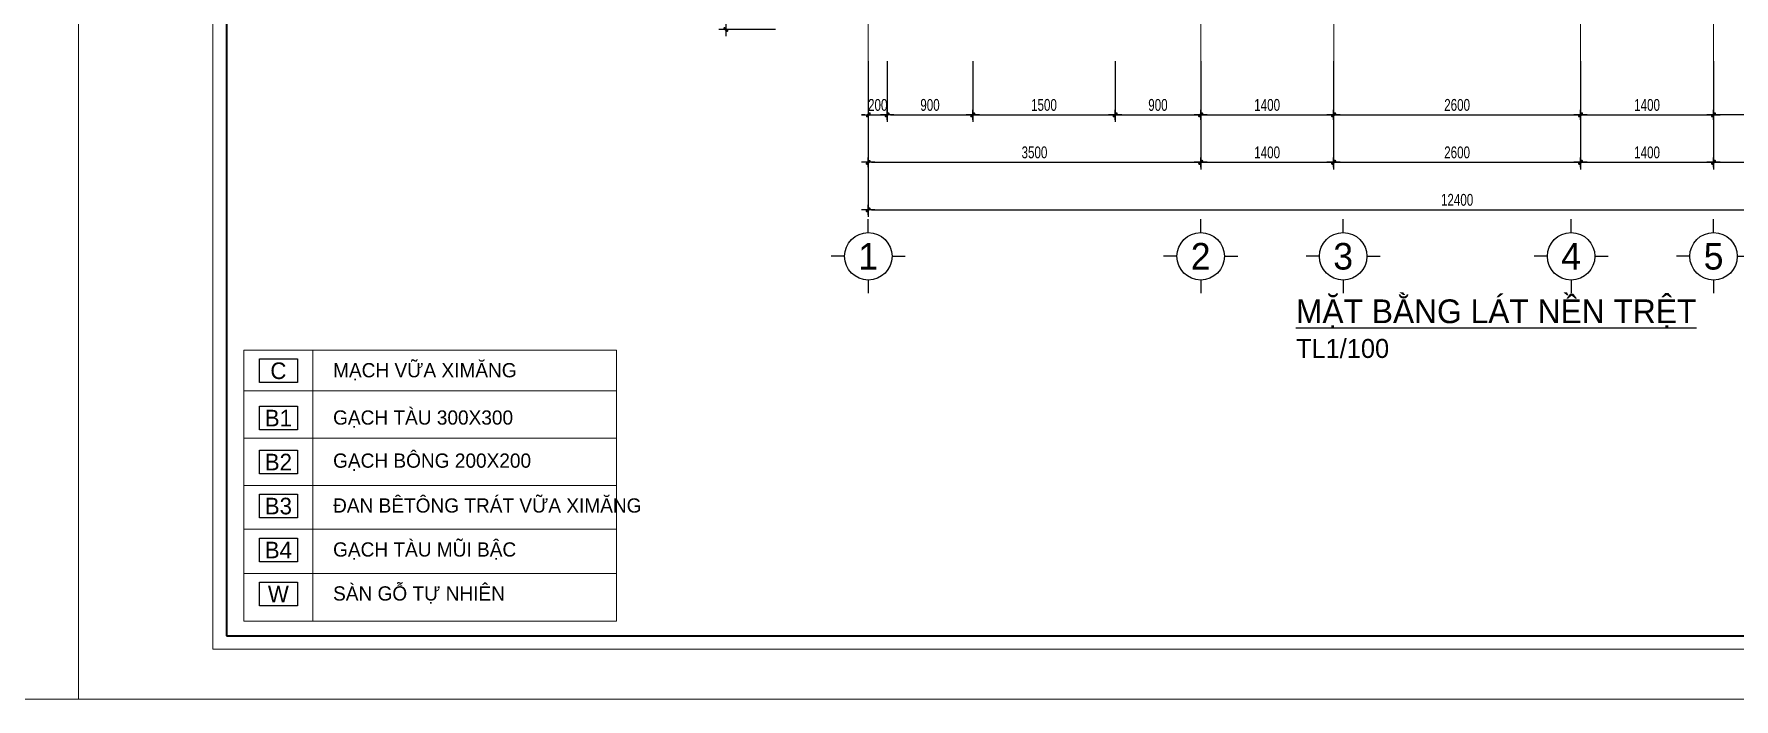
# Model space of a CAD drawing. Header units: inches. Extents: x 88947 to 296847, y 35049 to 161062.
# Drawn here: x 118177 to 136076, y 77053 to 84062 of the extents above; entities that cross this region are included whole.
import ezdxf
from ezdxf.enums import TextEntityAlignment as Align

# ---------------------------------------------------------------- set-up
doc = ezdxf.new("R2010")
doc.units = ezdxf.units.IN
doc.header["$MEASUREMENT"] = 0
doc.header["$PDMODE"] = 1
doc.linetypes.add('ACAD_ISO03W100', pattern=[30, 12, -18])
doc.linetypes.add('CENTER', pattern=[50.8, 31.75, -6.35, 6.35, -6.35])
for name, color, linetype, lineweight in [('A-Dims', 145, 'Continuous', 25), ('A-Text', 30, 'Continuous', 9), ('A-Wall', 2, 'Continuous', 35), ('DIM', 7, 'Continuous', 25), ('GHICHU', 40, 'Continuous', 18), ('KHUNG 2', 144, 'Continuous', 18), ('KY HIEU', 4, 'Continuous', 25), ('NETMANH', 192, 'Continuous', 18), ('tran', 202, 'Continuous', 15), ('TRUC', 252, 'ACAD_ISO03W100', 13)]:
    doc.layers.add(name, color=color, linetype=linetype, lineweight=lineweight)
doc.layers.add('text', color=2, linetype='Continuous')
doc.styles.add('FRANKO', font='VFRANKO.TTF')
doc.styles.add('VHELVEN', font='VHELVEN.TTF')
doc.styles.add('VNI-HELVE-CONDENSE', font='VNARIAL.TTF', dxfattribs={"width": 0.7})
doc.dimstyles.new('TAS-100', dxfattribs={"dimscale": 50, "dimtxt": 2.5, "dimasz": 0.7, "dimexe": 1.5, "dimexo": 1.5, "dimgap": 0.8, "dimtad": 1, "dimdec": 0, "dimzin": 3, "dimdsep": 46, "dimtxsty": 'VNI-HELVE-CONDENSE', "dimblk": 'TICK', "dimcen": 2.5, "dimclrt": 71, "dimazin": 2, "dimtfac": 0.75, "dimtdec": 0, "dimtix": 1, "dimtmove": 2, "dimatfit": 2, "dimldrblk": 'TICK123', "dimfxl": 1.5, "dimtolj": 1, "dimtzin": 0, "dimarcsym": 0})

# ---------------------------------------------------------------- blocks, each defined once
blk = doc.blocks.new('khung ten')
at = {"layer": 'A-Wall', "ltscale": 0.7}
blk.add_lwpolyline([(267204, -219099), (305804, -219099), (305804, -190799), (267204, -190799)], close=True, dxfattribs=at)
at = {"layer": 'KHUNG 2', "ltscale": 0.7}
blk.add_lwpolyline([(267004, -219299), (306004, -219299), (306004, -190599), (267004, -190599)], close=True, dxfattribs=at)
at = {"layer": 'NETMANH', "ltscale": 0.7}
blk.add_lwpolyline([(265004, -220042), (307004, -220042), (307004, -190342), (265004, -190342)], close=True, dxfattribs=at)
blk = doc.blocks.new('syb-floor')
at = {"linetype": 'Continuous'}
blk.add_lwpolyline([(-4.79, -2.5), (-4.79, 2.5), (3.22, 2.5), (3.22, -2.5)], close=True, dxfattribs=at)
blk.add_attdef('SYB-FLOOR', text='', height=2.5, dxfattribs=at).set_placement((-0.78, 0), align=Align.MIDDLE_CENTER)
blk = doc.blocks.new('TICK')
at = {"layer": 'A-Dims', "color": 1}
for p, q in [((-2, 0), (2, 0)), ((0, 1.5), (0, -1.5))]:
    blk.add_line(p, q, dxfattribs=at)
at = {"layer": 'A-Dims', "color": 1, "const_width": 0.788}
blk.add_lwpolyline([(-0.33, -0.35), (0.38, 0.38)], dxfattribs=at)
at = {"layer": 'A-Dims', "color": 1, "const_width": 0.394}
for points in [[(0.24, 0.52, -0.414214), (0.52, 0.52, -1)], [(0.52, 0.52, -0.414214), (0.52, 0.24, -1)], [(-0.47, -0.21, 0.414214), (-0.47, -0.49, 1)], [(-0.47, -0.49, 0.414214), (-0.19, -0.49, 1)]]:
    blk.add_lwpolyline(points, format="xyb", dxfattribs=at)
blk = doc.blocks.new('*D421')
at = {"layer": 'Defpoints', "color": 0}
for p in [(126961, 83851), (130461, 83851), (130461, 82709)]:
    blk.add_point(p, dxfattribs=at)
at = {"layer": 'DIM', "color": 0, "lineweight": -2}
for p, q in [((126961, 83776), (126961, 82634)), ((130461, 83776), (130461, 82634)), ((126996, 82709), (130426, 82709))]:
    blk.add_line(p, q, dxfattribs=at)
at = {"layer": 'DIM', "color": 0, "lineweight": -2, "xscale": 35, "yscale": 35, "zscale": 35, "rotation": 180}
blk.add_blockref('TICK', (126961, 82709), dxfattribs=at)
at = {"layer": 'DIM', "color": 0, "lineweight": -2, "xscale": 35, "yscale": 35, "zscale": 35}
blk.add_blockref('TICK', (130461, 82709), dxfattribs=at)
at = {"layer": 'DIM', "color": 71, "insert": (128711, 82813), "char_height": 125, "attachment_point": 5, "style": 'VNI-HELVE-CONDENSE'}
blk.add_mtext('\\A1;3500', dxfattribs=at)
blk = doc.blocks.new('TICK123')
at = {"layer": 'A-Dims', "color": 1}
blk.add_lwpolyline([(0.05, 0, 0, 0.84, 0), (-2.11, 0, 8.4, 8.4, 0)], format="xyseb", dxfattribs=at)
blk = doc.blocks.new('*D422')
at = {"layer": 'Defpoints', "color": 0}
for p in [(130461, 83851), (131861, 83851), (131861, 82709)]:
    blk.add_point(p, dxfattribs=at)
at = {"layer": 'DIM', "color": 0, "lineweight": -2}
for p, q in [((130461, 83776), (130461, 82634)), ((131861, 83776), (131861, 82634)), ((130496, 82709), (131826, 82709))]:
    blk.add_line(p, q, dxfattribs=at)
at = {"layer": 'DIM', "color": 0, "lineweight": -2, "xscale": 35, "yscale": 35, "zscale": 35, "rotation": 180}
blk.add_blockref('TICK', (130461, 82709), dxfattribs=at)
at = {"layer": 'DIM', "color": 0, "lineweight": -2, "xscale": 35, "yscale": 35, "zscale": 35}
blk.add_blockref('TICK', (131861, 82709), dxfattribs=at)
at = {"layer": 'DIM', "color": 71, "insert": (131161, 82813), "char_height": 125, "attachment_point": 5, "style": 'VNI-HELVE-CONDENSE'}
blk.add_mtext('\\A1;1400', dxfattribs=at)
blk = doc.blocks.new('*D423')
at = {"layer": 'Defpoints', "color": 0}
for p in [(131861, 83851), (134461, 83851), (134461, 82709)]:
    blk.add_point(p, dxfattribs=at)
at = {"layer": 'DIM', "color": 0, "lineweight": -2}
for p, q in [((131861, 83776), (131861, 82634)), ((134461, 83776), (134461, 82634)), ((131896, 82709), (134426, 82709))]:
    blk.add_line(p, q, dxfattribs=at)
at = {"layer": 'DIM', "color": 0, "lineweight": -2, "xscale": 35, "yscale": 35, "zscale": 35, "rotation": 180}
blk.add_blockref('TICK', (131861, 82709), dxfattribs=at)
at = {"layer": 'DIM', "color": 0, "lineweight": -2, "xscale": 35, "yscale": 35, "zscale": 35}
blk.add_blockref('TICK', (134461, 82709), dxfattribs=at)
at = {"layer": 'DIM', "color": 71, "insert": (133161, 82813), "char_height": 125, "attachment_point": 5, "style": 'VNI-HELVE-CONDENSE'}
blk.add_mtext('\\A1;2600', dxfattribs=at)
blk = doc.blocks.new('*D424')
at = {"layer": 'Defpoints', "color": 0}
for p in [(134461, 83851), (135861, 83851), (135861, 82709)]:
    blk.add_point(p, dxfattribs=at)
at = {"layer": 'DIM', "color": 0, "lineweight": -2}
for p, q in [((134461, 83776), (134461, 82634)), ((135861, 83776), (135861, 82634)), ((134496, 82709), (135826, 82709))]:
    blk.add_line(p, q, dxfattribs=at)
at = {"layer": 'DIM', "color": 0, "lineweight": -2, "xscale": 35, "yscale": 35, "zscale": 35, "rotation": 180}
blk.add_blockref('TICK', (134461, 82709), dxfattribs=at)
at = {"layer": 'DIM', "color": 0, "lineweight": -2, "xscale": 35, "yscale": 35, "zscale": 35}
blk.add_blockref('TICK', (135861, 82709), dxfattribs=at)
at = {"layer": 'DIM', "color": 71, "insert": (135161, 82813), "char_height": 125, "attachment_point": 5, "style": 'VNI-HELVE-CONDENSE'}
blk.add_mtext('\\A1;1400', dxfattribs=at)
blk = doc.blocks.new('*D425')
at = {"layer": 'Defpoints', "color": 0}
for p in [(135861, 83851), (139361, 83851), (139361, 82709)]:
    blk.add_point(p, dxfattribs=at)
at = {"layer": 'DIM', "color": 0, "lineweight": -2}
for p, q in [((135861, 83776), (135861, 82634)), ((139361, 83776), (139361, 82634)), ((135896, 82709), (139326, 82709))]:
    blk.add_line(p, q, dxfattribs=at)
at = {"layer": 'DIM', "color": 0, "lineweight": -2, "xscale": 35, "yscale": 35, "zscale": 35, "rotation": 180}
blk.add_blockref('TICK', (135861, 82709), dxfattribs=at)
at = {"layer": 'DIM', "color": 0, "lineweight": -2, "xscale": 35, "yscale": 35, "zscale": 35}
blk.add_blockref('TICK', (139361, 82709), dxfattribs=at)
at = {"layer": 'DIM', "color": 71, "insert": (137611, 82813), "char_height": 125, "attachment_point": 5, "style": 'VNI-HELVE-CONDENSE'}
blk.add_mtext('\\A1;3500', dxfattribs=at)
blk = doc.blocks.new('*D426')
at = {"layer": 'Defpoints', "color": 0}
for p in [(126961, 83851), (139361, 83851), (139361, 82209)]:
    blk.add_point(p, dxfattribs=at)
at = {"layer": 'DIM', "color": 0, "lineweight": -2}
for p, q in [((126961, 83776), (126961, 82134)), ((139361, 83776), (139361, 82134)), ((126996, 82209), (139326, 82209))]:
    blk.add_line(p, q, dxfattribs=at)
at = {"layer": 'DIM', "color": 0, "lineweight": -2, "xscale": 35, "yscale": 35, "zscale": 35, "rotation": 180}
blk.add_blockref('TICK', (126961, 82209), dxfattribs=at)
at = {"layer": 'DIM', "color": 0, "lineweight": -2, "xscale": 35, "yscale": 35, "zscale": 35}
blk.add_blockref('TICK', (139361, 82209), dxfattribs=at)
at = {"layer": 'DIM', "color": 71, "insert": (133161, 82313), "char_height": 125, "attachment_point": 5, "style": 'VNI-HELVE-CONDENSE'}
blk.add_mtext('\\A1;12400', dxfattribs=at)
blk = doc.blocks.new('*D442')
at = {"layer": 'Defpoints', "color": 0}
for p in [(126061, 84709), (125461, 84109), (126061, 84109)]:
    blk.add_point(p, dxfattribs=at)
at = {"layer": 'DIM', "color": 0, "lineweight": -2}
for p, q in [((125986, 84709), (125386, 84709)), ((125461, 84674), (125461, 84144)), ((125986, 84109), (125386, 84109))]:
    blk.add_line(p, q, dxfattribs=at)
at = {"layer": 'DIM', "color": 0, "lineweight": -2, "xscale": 35, "yscale": 35, "zscale": 35}
for p, rotation in [((125461, 84709), 90), ((125461, 84109), 270)]:
    blk.add_blockref('TICK', p, dxfattribs=dict(at, rotation=rotation))
at = {"layer": 'DIM', "color": 71, "insert": (125358, 84409), "char_height": 125, "attachment_point": 5, "rotation": 90, "style": 'VNI-HELVE-CONDENSE'}
blk.add_mtext('\\A1;600', dxfattribs=at)
blk = doc.blocks.new('*D443')
at = {"layer": 'Defpoints', "color": 0}
for p in [(126961, 83851), (127161, 83851), (127161, 83209)]:
    blk.add_point(p, dxfattribs=at)
at = {"layer": 'DIM', "color": 0, "lineweight": -2}
for p, q in [((126961, 83776), (126961, 83134)), ((127161, 83776), (127161, 83134)), ((126926, 83209), (126891, 83209)), ((126961, 83209), (127161, 83209)), ((127196, 83209), (127231, 83209))]:
    blk.add_line(p, q, dxfattribs=at)
at = {"layer": 'DIM', "color": 0, "lineweight": -2, "xscale": 35, "yscale": 35, "zscale": 35}
blk.add_blockref('TICK', (126961, 83209), dxfattribs=at)
at = {"layer": 'DIM', "color": 0, "lineweight": -2, "xscale": 35, "yscale": 35, "zscale": 35, "rotation": 180}
blk.add_blockref('TICK', (127161, 83209), dxfattribs=at)
at = {"layer": 'DIM', "color": 71, "insert": (127061, 83313), "char_height": 125, "attachment_point": 5, "style": 'VNI-HELVE-CONDENSE'}
blk.add_mtext('\\A1;200', dxfattribs=at)
blk = doc.blocks.new('*D444')
at = {"layer": 'Defpoints', "color": 0}
for p in [(128061, 83851), (129561, 83851), (129561, 83209)]:
    blk.add_point(p, dxfattribs=at)
at = {"layer": 'DIM', "color": 0, "lineweight": -2}
for p, q in [((128061, 83776), (128061, 83134)), ((129561, 83776), (129561, 83134)), ((128096, 83209), (129526, 83209))]:
    blk.add_line(p, q, dxfattribs=at)
at = {"layer": 'DIM', "color": 0, "lineweight": -2, "xscale": 35, "yscale": 35, "zscale": 35, "rotation": 180}
blk.add_blockref('TICK', (128061, 83209), dxfattribs=at)
at = {"layer": 'DIM', "color": 0, "lineweight": -2, "xscale": 35, "yscale": 35, "zscale": 35}
blk.add_blockref('TICK', (129561, 83209), dxfattribs=at)
at = {"layer": 'DIM', "color": 71, "insert": (128811, 83313), "char_height": 125, "attachment_point": 5, "style": 'VNI-HELVE-CONDENSE'}
blk.add_mtext('\\A1;1500', dxfattribs=at)
blk = doc.blocks.new('*D445')
at = {"layer": 'Defpoints', "color": 0}
for p in [(129561, 83851), (130461, 83851), (130461, 83209)]:
    blk.add_point(p, dxfattribs=at)
at = {"layer": 'DIM', "color": 0, "lineweight": -2}
for p, q in [((129561, 83776), (129561, 83134)), ((130461, 83776), (130461, 83134)), ((129596, 83209), (130426, 83209))]:
    blk.add_line(p, q, dxfattribs=at)
at = {"layer": 'DIM', "color": 0, "lineweight": -2, "xscale": 35, "yscale": 35, "zscale": 35, "rotation": 180}
blk.add_blockref('TICK', (129561, 83209), dxfattribs=at)
at = {"layer": 'DIM', "color": 0, "lineweight": -2, "xscale": 35, "yscale": 35, "zscale": 35}
blk.add_blockref('TICK', (130461, 83209), dxfattribs=at)
at = {"layer": 'DIM', "color": 71, "insert": (130011, 83313), "char_height": 125, "attachment_point": 5, "style": 'VNI-HELVE-CONDENSE'}
blk.add_mtext('\\A1;900', dxfattribs=at)
blk = doc.blocks.new('*D446')
at = {"layer": 'Defpoints', "color": 0}
for p in [(130461, 83851), (131861, 83851), (131861, 83209)]:
    blk.add_point(p, dxfattribs=at)
at = {"layer": 'DIM', "color": 0, "lineweight": -2}
for p, q in [((130461, 83776), (130461, 83134)), ((131861, 83776), (131861, 83134)), ((130496, 83209), (131826, 83209))]:
    blk.add_line(p, q, dxfattribs=at)
at = {"layer": 'DIM', "color": 0, "lineweight": -2, "xscale": 35, "yscale": 35, "zscale": 35, "rotation": 180}
blk.add_blockref('TICK', (130461, 83209), dxfattribs=at)
at = {"layer": 'DIM', "color": 0, "lineweight": -2, "xscale": 35, "yscale": 35, "zscale": 35}
blk.add_blockref('TICK', (131861, 83209), dxfattribs=at)
at = {"layer": 'DIM', "color": 71, "insert": (131161, 83313), "char_height": 125, "attachment_point": 5, "style": 'VNI-HELVE-CONDENSE'}
blk.add_mtext('\\A1;1400', dxfattribs=at)
blk = doc.blocks.new('*D447')
at = {"layer": 'Defpoints', "color": 0}
for p in [(134461, 83851), (135861, 83851), (135861, 83209)]:
    blk.add_point(p, dxfattribs=at)
at = {"layer": 'DIM', "color": 0, "lineweight": -2}
for p, q in [((134461, 83776), (134461, 83134)), ((135861, 83776), (135861, 83134)), ((134496, 83209), (135826, 83209))]:
    blk.add_line(p, q, dxfattribs=at)
at = {"layer": 'DIM', "color": 0, "lineweight": -2, "xscale": 35, "yscale": 35, "zscale": 35, "rotation": 180}
blk.add_blockref('TICK', (134461, 83209), dxfattribs=at)
at = {"layer": 'DIM', "color": 0, "lineweight": -2, "xscale": 35, "yscale": 35, "zscale": 35}
blk.add_blockref('TICK', (135861, 83209), dxfattribs=at)
at = {"layer": 'DIM', "color": 71, "insert": (135161, 83313), "char_height": 125, "attachment_point": 5, "style": 'VNI-HELVE-CONDENSE'}
blk.add_mtext('\\A1;1400', dxfattribs=at)
blk = doc.blocks.new('TRUCCOT')
for p, q in [((0, -140), (0, 0)), ((-250, -390), (-390, -390)), ((250, -390), (390, -390)), ((0, -640), (0, -780))]:
    blk.add_line(p, q)
blk.add_circle((0, -390), 250)
at = {"layer": 'GHICHU', "style": 'VHELVEN'}
blk.add_attdef('TRUC', text='', height=280, dxfattribs=at).set_placement((0, -390), align=Align.MIDDLE_CENTER)
blk = doc.blocks.new('*D480')
at = {"layer": 'Defpoints', "color": 0}
for p in [(127161, 83851), (128061, 83851), (128061, 83209)]:
    blk.add_point(p, dxfattribs=at)
at = {"layer": 'DIM', "color": 0, "lineweight": -2}
for p, q in [((127161, 83776), (127161, 83134)), ((128061, 83776), (128061, 83134)), ((127196, 83209), (128026, 83209))]:
    blk.add_line(p, q, dxfattribs=at)
at = {"layer": 'DIM', "color": 0, "lineweight": -2, "xscale": 35, "yscale": 35, "zscale": 35, "rotation": 180}
blk.add_blockref('TICK', (127161, 83209), dxfattribs=at)
at = {"layer": 'DIM', "color": 0, "lineweight": -2, "xscale": 35, "yscale": 35, "zscale": 35}
blk.add_blockref('TICK', (128061, 83209), dxfattribs=at)
at = {"layer": 'DIM', "color": 71, "insert": (127611, 83313), "char_height": 125, "attachment_point": 5, "style": 'VNI-HELVE-CONDENSE'}
blk.add_mtext('\\A1;900', dxfattribs=at)
blk = doc.blocks.new('*D506')
at = {"layer": 'Defpoints', "color": 0}
for p in [(131861, 83851), (134461, 83851), (134461, 83209)]:
    blk.add_point(p, dxfattribs=at)
at = {"layer": 'DIM', "color": 0, "lineweight": -2}
for p, q in [((131861, 83776), (131861, 83134)), ((134461, 83776), (134461, 83134)), ((131896, 83209), (134426, 83209))]:
    blk.add_line(p, q, dxfattribs=at)
at = {"layer": 'DIM', "color": 0, "lineweight": -2, "xscale": 35, "yscale": 35, "zscale": 35, "rotation": 180}
blk.add_blockref('TICK', (131861, 83209), dxfattribs=at)
at = {"layer": 'DIM', "color": 0, "lineweight": -2, "xscale": 35, "yscale": 35, "zscale": 35}
blk.add_blockref('TICK', (134461, 83209), dxfattribs=at)
at = {"layer": 'DIM', "color": 71, "insert": (133161, 83313), "char_height": 125, "attachment_point": 5, "style": 'VNI-HELVE-CONDENSE'}
blk.add_mtext('\\A1;2600', dxfattribs=at)
blk = doc.blocks.new('*D508')
at = {"layer": 'Defpoints', "color": 0}
for p in [(135861, 83851), (136761, 83851), (135861, 83209)]:
    blk.add_point(p, dxfattribs=at)
at = {"layer": 'DIM', "color": 0, "lineweight": -2}
for p, q in [((135861, 83776), (135861, 83134)), ((136761, 83776), (136761, 83134)), ((136726, 83209), (135896, 83209))]:
    blk.add_line(p, q, dxfattribs=at)
at = {"layer": 'DIM', "color": 0, "lineweight": -2, "xscale": 35, "yscale": 35, "zscale": 35, "rotation": 180}
blk.add_blockref('TICK', (135861, 83209), dxfattribs=at)
at = {"layer": 'DIM', "color": 0, "lineweight": -2, "xscale": 35, "yscale": 35, "zscale": 35}
blk.add_blockref('TICK', (136761, 83209), dxfattribs=at)
at = {"layer": 'DIM', "color": 71, "insert": (136311, 83313), "char_height": 125, "attachment_point": 5, "style": 'VNI-HELVE-CONDENSE'}
blk.add_mtext('\\A1;900', dxfattribs=at)

msp = doc.modelspace()

# ---------------------------------------------------------------- linework, layer by layer
at = {"layer": 'tran'}
msp.add_lwpolyline([(120384.9, 80731.4), (124309.2, 80731.4), (124309.2, 77872.6), (120384.9, 77872.6)], close=True, dxfattribs=at)
for points in [[(121111.8, 80731.4), (121111.8, 77872.6)], [(120384.9, 80301.4), (124309.2, 80301.4)], [(120384.9, 79802.8), (124309.2, 79802.8)], [(120384.9, 79304.2), (124309.2, 79304.2)], [(120384.9, 78844.4), (124309.2, 78844.4)], [(120384.9, 78375.9), (124309.2, 78375.9)]]:
    msp.add_lwpolyline(points, dxfattribs=at)
at = {"layer": 'TRUC', "linetype": 'CENTER', "ltscale": 20}
for points in [[(126961.3, 82709), (126961.3, 95209)], [(131861.3, 82709), (131861.3, 95209)], [(134461.3, 82709), (134461.3, 95209)], [(135861.3, 82709), (135861.3, 95209)], [(130461.3, 82709), (130461.3, 94709)]]:
    msp.add_lwpolyline(points, dxfattribs=at)

# ---------------------------------------------------------------- block references
at = {"layer": 'A-Text', "xscale": 0.7071428571362048, "yscale": 0.7071428573544836, "zscale": 0.7071428573664265}
for p in [(-98448.5, 232654.8), (-68748.5, 232654.8)]:
    msp.add_blockref('khung ten', p, dxfattribs=at)
at = {"layer": 'DIM'}
ref = msp.add_blockref('TRUCCOT', (126961.3, 82109), dxfattribs=at)
ref.add_attrib('TRUC', '1', dxfattribs={"layer": 'GHICHU', "height": 280, "style": 'FRANKO'}).set_placement((126961.3, 81719), align=Align.MIDDLE_CENTER)
ref = msp.add_blockref('TRUCCOT', (130461.3, 82109), dxfattribs=at)
ref.add_attrib('TRUC', '2', dxfattribs={"layer": 'GHICHU', "height": 280, "style": 'FRANKO'}).set_placement((130461.3, 81719), align=Align.MIDDLE_CENTER)
ref = msp.add_blockref('TRUCCOT', (131961.3, 82109), dxfattribs=at)
ref.add_attrib('TRUC', '3', dxfattribs={"layer": 'GHICHU', "height": 280, "style": 'FRANKO'}).set_placement((131961.3, 81719), align=Align.MIDDLE_CENTER)
ref = msp.add_blockref('TRUCCOT', (134361.3, 82109), dxfattribs=at)
ref.add_attrib('TRUC', '4', dxfattribs={"layer": 'GHICHU', "height": 280, "style": 'FRANKO'}).set_placement((134361.3, 81719), align=Align.MIDDLE_CENTER)
ref = msp.add_blockref('TRUCCOT', (135861.3, 82109), dxfattribs=at)
ref.add_attrib('TRUC', '5', dxfattribs={"layer": 'GHICHU', "height": 280, "style": 'FRANKO'}).set_placement((135861.3, 81719), align=Align.MIDDLE_CENTER)
at = {"layer": 'KY HIEU'}
ref = msp.add_blockref('syb-floor', (120789.5, 80512.8), dxfattribs=dict(at, xscale=50, yscale=50, zscale=50))
ref.add_attrib('SYB-FLOOR', 'C', dxfattribs={"layer": '0', "linetype": 'Continuous', "height": 175, "style": 'FRANKO'}).set_placement((120750.2, 80512.8), align=Align.MIDDLE_CENTER)
ref = msp.add_blockref('syb-floor', (120789.5, 80014.2), dxfattribs=dict(at, xscale=50, yscale=50, zscale=50))
ref.add_attrib('SYB-FLOOR', 'B1', dxfattribs={"layer": '0', "linetype": 'Continuous', "height": 175, "style": 'FRANKO'}).set_placement((120750.2, 80014.2), align=Align.MIDDLE_CENTER)
ref = msp.add_blockref('syb-floor', (120789.5, 79550.7), dxfattribs=dict(at, xscale=50, yscale=50, zscale=50))
ref.add_attrib('SYB-FLOOR', 'B2', dxfattribs={"layer": '0', "linetype": 'Continuous', "height": 175, "style": 'FRANKO'}).set_placement((120750.2, 79550.7), align=Align.MIDDLE_CENTER)
ref = msp.add_blockref('syb-floor', (120789.5, 79087.2), dxfattribs=dict(at, xscale=50, yscale=50, zscale=50))
ref.add_attrib('SYB-FLOOR', 'B3', dxfattribs={"layer": '0', "linetype": 'Continuous', "height": 175, "style": 'FRANKO'}).set_placement((120750.2, 79087.2), align=Align.MIDDLE_CENTER)
ref = msp.add_blockref('syb-floor', (120789.5, 78623.8), dxfattribs=dict(at, xscale=50, yscale=50, zscale=50))
ref.add_attrib('SYB-FLOOR', 'B4', dxfattribs={"layer": '0', "linetype": 'Continuous', "height": 175, "style": 'FRANKO'}).set_placement((120750.2, 78623.8), align=Align.MIDDLE_CENTER)
ref = msp.add_blockref('syb-floor', (120789.5, 78160.3), dxfattribs=dict(at, xscale=50, yscale=50, zscale=50))
ref.add_attrib('SYB-FLOOR', 'W', dxfattribs={"layer": '0', "linetype": 'Continuous', "height": 175, "style": 'FRANKO'}).set_placement((120750.2, 78160.3), align=Align.MIDDLE_CENTER)

# ---------------------------------------------------------------- texts
at = {"layer": 'A-Text', "style": 'FRANKO'}
for s, p in [('MAÏCH VÖÕA XIMAÊNG', (121326.2, 80518.6)), ('GAÏCH TAØU 300X300', (121326.2, 80019.9)), ('GAÏCH BOÂNG 200X200', (121326.2, 79565.8)), ('ÑAN BEÂTOÂNG TRAÙT VÖÕA XIMAÊNG', (121326.2, 79093)), ('GAÏCH TAØU MUÕI BAÄC', (121326.2, 78629.5)), ('SAØN GOÃ TÖÏ NHIEÂN', (121326.2, 78166))]:
    msp.add_text(s, height=150, dxfattribs=at).set_placement(p, align=Align.MIDDLE_LEFT)
at = {"layer": 'text', "insert": (131464, 81264.4), "char_height": 250, "width": 8126.99, "attachment_point": 1, "style": 'FRANKO'}
msp.add_mtext('{\\LMAËT BAÈNG LAÙT NEÀN TREÄT \\P\\H0.8x;\\lTL1/100}', dxfattribs=at)

# ---------------------------------------------------------------- dimensions: what is measured, and where the dimension line sits
at = {"layer": 'DIM'}
for base, p1, p2, angle, picture, middle in [((125461.3, 84109), (126061.3, 84709), (126061.3, 84109), 90, '*D442', (125357.6, 84409)), ((135861.3, 83209), (136761.3, 83851.1), (135861.3, 83851.1), 180, '*D508', (136311.3, 83312.7))]:
    dim = msp.add_linear_dim(base=base, p1=p1, p2=p2, angle=angle, dimstyle='TAS-100', dxfattribs=at)
    dim.commit()
    dim.dimension.update_dxf_attribs({"geometry": picture, "text_midpoint": middle})
for base, p1, p2, picture, middle in [((130461.3, 82709), (126961.3, 83851.1), (130461.3, 83851.1), '*D421', (128711.3, 82812.8)), ((139361.3, 82209), (126961.3, 83851.1), (139361.3, 83851.1), '*D426', (133161.3, 82312.7)), ((127161.3, 83209), (126961.3, 83851.1), (127161.3, 83851.1), '*D443', (127061.3, 83312.7)), ((128061.3, 83209), (127161.3, 83851.1), (128061.3, 83851.1), '*D480', (127611.3, 83312.7)), ((129561.3, 83209), (128061.3, 83851.1), (129561.3, 83851.1), '*D444', (128811.3, 83312.7)), ((130461.3, 83209), (129561.3, 83851.1), (130461.3, 83851.1), '*D445', (130011.3, 83312.7)), ((131861.3, 82709), (130461.3, 83851.1), (131861.3, 83851.1), '*D422', (131161.3, 82812.7)), ((131861.3, 83209), (130461.3, 83851.1), (131861.3, 83851.1), '*D446', (131161.3, 83312.7)), ((134461.3, 82709), (131861.3, 83851.1), (134461.3, 83851.1), '*D423', (133161.3, 82812.7)), ((134461.3, 83209), (131861.3, 83851.1), (134461.3, 83851.1), '*D506', (133161.3, 83312.7)), ((135861.3, 82709), (134461.3, 83851.1), (135861.3, 83851.1), '*D424', (135161.3, 82812.7)), ((135861.3, 83209), (134461.3, 83851.1), (135861.3, 83851.1), '*D447', (135161.3, 83312.7)), ((139361.3, 82709), (135861.3, 83851.1), (139361.3, 83851.1), '*D425', (137611.3, 82812.8))]:
    dim = msp.add_linear_dim(base=base, p1=p1, p2=p2, dimstyle='TAS-100', dxfattribs=at)
    dim.commit()
    dim.dimension.update_dxf_attribs({"geometry": picture, "text_midpoint": middle})

doc.saveas('drawing.dxf')
